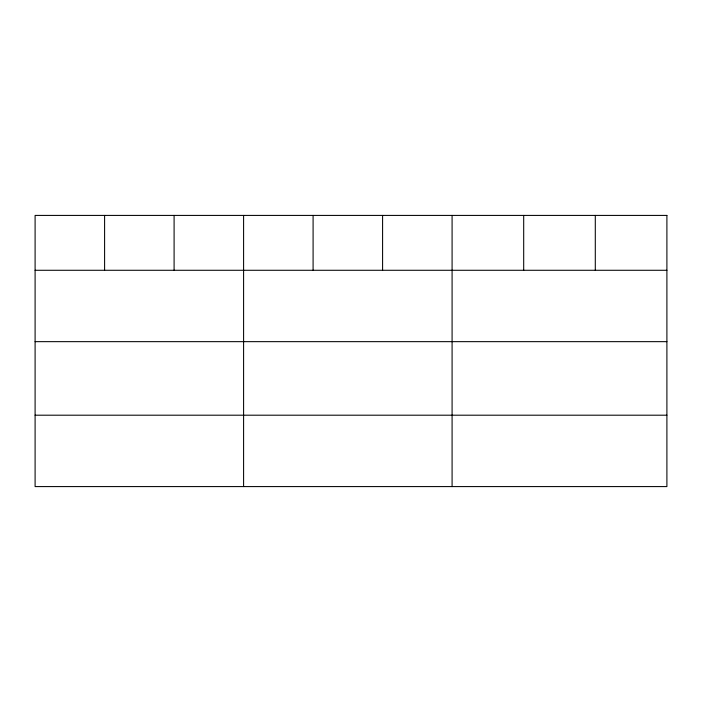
<?xml version="1.0" encoding="UTF-8"?>
<svg xmlns="http://www.w3.org/2000/svg" width="702" height="702" viewBox="0 0 702 702"><rect width="100%" height="100%" fill="white"/><g stroke="black" fill="none" stroke-linecap="round" stroke-linejoin="round"><path stroke-width="1.05" d="M35.1 270.279L666.9 270.279M35.1 341.655L666.9 341.655M35.1 415.198L666.9 415.198M595.296 215.417L595.296 270.279M523.692 215.417L523.692 270.279M452.088 215.417L452.088 486.583M382.59 215.417L382.59 270.279M313.092 215.417L313.092 270.279M243.594 215.417L243.594 486.583M174.096 215.417L174.096 270.279M104.598 215.417L104.598 270.279M666.9 215.417L35.1 215.417L35.1 486.583L666.9 486.583L666.9 215.417"/></g></svg>
